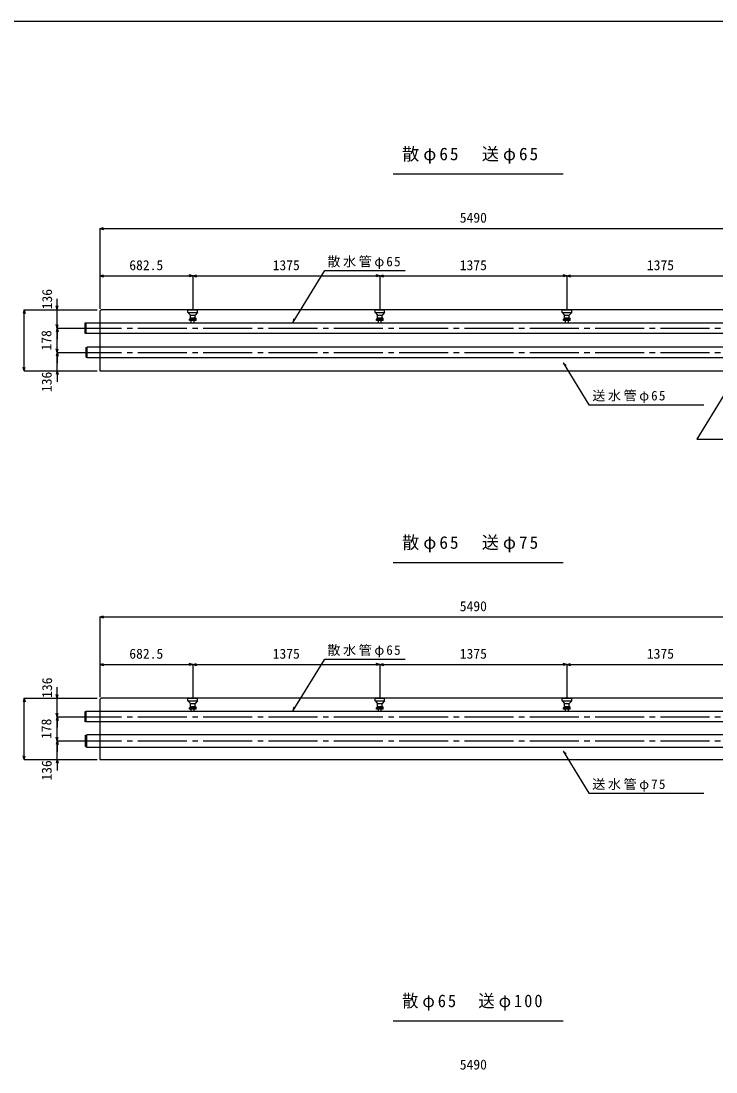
# Model space of a CAD drawing. Units: millimetres, scale not verified. Extents: x -12891 to 18691, y -8159 to 11077.
# Drawn here: x 9716 to 14824, y 318 to 8041 of the extents above; entities that cross this region are included whole.
import ezdxf
from ezdxf.enums import TextEntityAlignment as Align

# ---------------------------------------------------------------- set-up
doc = ezdxf.new("R2010")
doc.units = ezdxf.units.MM
doc.header["$LTSCALE"] = 40
doc.linetypes.add('CHAIN2', pattern=[12, 9, -1, 1, -1])
for name, color, linetype in [('1-0', 7, 'Continuous'), ('1-1_製品図', 3, 'Continuous'), ('1-2_HIVP', 4, 'Continuous'), ('1-4', 7, 'Continuous'), ('1-6', 4, 'Continuous'), ('1-C_加工管', 5, 'Continuous'), ('1-F', 7, 'Continuous')]:
    doc.layers.add(name, color=color, linetype=linetype)
doc.styles.add('ＭＳ ゴシック', font='')
doc.styles.get('ＭＳ ゴシック').set_extended_font_data('MS Gothic')

msp = doc.modelspace()

# ---------------------------------------------------------------- linework, layer by layer
at = {"layer": '1-1_製品図'}
for p, q in [((10295.97, 5909.57), (10305.97, 5919.57)), ((10295.97, 5909.57), (10295.97, 5469.57)), ((10295.97, 5469.57), (15785.97, 5469.57)), ((10295.97, 3054.8), (10305.97, 3064.8)), ((10295.97, 3054.8), (10295.97, 2614.8)), ((10295.97, 2614.8), (15785.97, 2614.8))]:
    msp.add_line(p, q, dxfattribs=at)
at = {"layer": '1-1_製品図', "color": 7, "linetype": 'CHAIN2'}
for p, q in [((10095.97, 5783.57), (15525.97, 5783.57)), ((10095.97, 5605.57), (15985.97, 5605.57)), ((10095.97, 2928.8), (15525.97, 2928.8)), ((10095.97, 2750.8), (15985.97, 2750.8))]:
    msp.add_line(p, q, dxfattribs=at)
at = {"layer": '1-1_製品図'}
for points in [[(15785.97, 5909.57), (15775.97, 5919.57), (10305.97, 5919.57)], [(15785.97, 3054.8), (15775.97, 3064.8), (10305.97, 3064.8)]]:
    msp.add_lwpolyline(points, dxfattribs=at)
at = {"layer": '1-2_HIVP', "color": 7}
for p, q in [((11716.25, 5828.19), (11948.17, 6206.84)), ((11948.17, 6206.84), (12538.99, 6206.84)), ((11716.25, 5828.19), (11724.2, 5855.04)), ((13701.6, 5529.85), (13721.82, 5510.49)), ((11716.25, 2973.42), (11948.17, 3352.06)), ((11948.17, 3352.06), (12538.99, 3352.06)), ((11716.25, 2973.42), (11724.2, 3000.27)), ((13701.6, 2675.08), (13721.82, 2655.71))]:
    msp.add_line(p, q, dxfattribs=at)
at = {"layer": '1-2_HIVP'}
for p, q in [((10193.97, 5821.57), (10185.97, 5819.43)), ((10185.97, 5819.43), (10185.97, 5747.71)), ((10193.97, 5821.57), (10193.97, 5745.57)), ((15136.37, 5821.57), (10193.97, 5821.57)), ((10193.97, 5745.57), (10185.97, 5747.71)), ((15136.37, 5745.57), (10193.97, 5745.57)), ((10194.97, 5641.43), (10202.97, 5643.57)), ((10194.97, 5569.71), (10194.97, 5641.43)), ((15425.97, 5643.57), (10202.97, 5643.57)), ((10202.97, 5567.57), (15425.97, 5567.57)), ((10193.97, 2966.8), (10185.97, 2964.65)), ((10185.97, 2964.65), (10185.97, 2892.94)), ((10193.97, 2966.8), (10193.97, 2890.8)), ((15074.47, 2966.8), (10193.97, 2966.8)), ((10193.97, 2890.8), (10185.97, 2892.94)), ((15074.47, 2890.8), (10193.97, 2890.8)), ((10189.97, 2792.35), (10200.97, 2795.3)), ((10189.97, 2709.24), (10189.97, 2792.35)), ((15404.97, 2795.3), (10200.97, 2795.3)), ((10200.97, 2706.3), (15404.97, 2706.3))]:
    msp.add_line(p, q, dxfattribs=at)
for points in [[(10194.97, 5569.71), (10202.97, 5567.57), (10202.97, 5643.57)], [(10189.97, 2709.24), (10200.97, 2706.3), (10200.97, 2795.3)]]:
    msp.add_lwpolyline(points, dxfattribs=at)
at = {"layer": '1-2_HIVP', "color": 7}
for points in [[(13701.6, 5529.85), (13888.89, 5221.08), (14734.21, 5221.08)], [(13701.6, 2675.08), (13888.89, 2366.31), (14734.21, 2366.31)]]:
    msp.add_lwpolyline(points, dxfattribs=at)
at = {"layer": '1-4'}
for p, q in [((10943.47, 5899.57), (10943.47, 5919.57)), ((10943.47, 5919.57), (11013.47, 5919.57)), ((10943.47, 5899.57), (10960.97, 5879.57)), ((10943.47, 5899.57), (11013.47, 5899.57)), ((10960.97, 5859.57), (10960.97, 5879.57)), ((10960.97, 5879.57), (10995.97, 5879.57)), ((11013.47, 5899.57), (10995.97, 5879.57)), ((10995.97, 5859.57), (10995.97, 5879.57)), ((11013.47, 5899.57), (11013.47, 5919.57)), ((12318.47, 5899.57), (12318.47, 5919.57)), ((12318.47, 5919.57), (12388.47, 5919.57)), ((12318.47, 5899.57), (12335.97, 5879.57)), ((12318.47, 5899.57), (12388.47, 5899.57)), ((12335.97, 5859.57), (12335.97, 5879.57)), ((12335.97, 5879.57), (12370.97, 5879.57)), ((12388.47, 5899.57), (12370.97, 5879.57)), ((12370.97, 5859.57), (12370.97, 5879.57)), ((12388.47, 5899.57), (12388.47, 5919.57)), ((13693.47, 5899.57), (13693.47, 5919.57)), ((13693.47, 5919.57), (13763.47, 5919.57)), ((13693.47, 5899.57), (13710.97, 5879.57)), ((13693.47, 5899.57), (13763.47, 5899.57)), ((13710.97, 5859.57), (13710.97, 5879.57)), ((13710.97, 5879.57), (13745.97, 5879.57)), ((13763.47, 5899.57), (13745.97, 5879.57)), ((13745.97, 5859.57), (13745.97, 5879.57)), ((13763.47, 5899.57), (13763.47, 5919.57)), ((10960.97, 5859.57), (10953.47, 5849.57)), ((10953.47, 5849.57), (11003.47, 5849.57)), ((10960.97, 5859.57), (10995.97, 5859.57)), ((10967.47, 5821.72), (10967.47, 5839.57)), ((10989.47, 5821.72), (10989.47, 5839.57)), ((10995.97, 5859.57), (11003.47, 5849.57)), ((11003.47, 5839.57), (11003.47, 5849.57)), ((12335.97, 5859.57), (12328.47, 5849.57)), ((12328.47, 5849.57), (12378.47, 5849.57)), ((12335.97, 5859.57), (12370.97, 5859.57)), ((12342.47, 5821.72), (12342.47, 5839.57)), ((12364.47, 5821.72), (12364.47, 5839.57)), ((12370.97, 5859.57), (12378.47, 5849.57)), ((12378.47, 5839.57), (12378.47, 5849.57)), ((13710.97, 5859.57), (13703.47, 5849.57)), ((13703.47, 5849.57), (13753.47, 5849.57)), ((13710.97, 5859.57), (13745.97, 5859.57)), ((13717.47, 5821.72), (13717.47, 5839.57)), ((13739.47, 5821.72), (13739.47, 5839.57)), ((13745.97, 5859.57), (13753.47, 5849.57)), ((13753.47, 5839.57), (13753.47, 5849.57)), ((10943.47, 3044.8), (10943.47, 3064.8)), ((10943.47, 3064.8), (11013.47, 3064.8)), ((10943.47, 3044.8), (10960.97, 3024.8)), ((10943.47, 3044.8), (11013.47, 3044.8)), ((10960.97, 3004.8), (10960.97, 3024.8)), ((10960.97, 3024.8), (10995.97, 3024.8)), ((11013.47, 3044.8), (10995.97, 3024.8)), ((10995.97, 3004.8), (10995.97, 3024.8)), ((11013.47, 3044.8), (11013.47, 3064.8)), ((12318.47, 3044.8), (12318.47, 3064.8)), ((12318.47, 3064.8), (12388.47, 3064.8)), ((12318.47, 3044.8), (12335.97, 3024.8)), ((12318.47, 3044.8), (12388.47, 3044.8)), ((12335.97, 3004.8), (12335.97, 3024.8)), ((12335.97, 3024.8), (12370.97, 3024.8)), ((12388.47, 3044.8), (12370.97, 3024.8)), ((12370.97, 3004.8), (12370.97, 3024.8)), ((12388.47, 3044.8), (12388.47, 3064.8)), ((13693.47, 3044.8), (13693.47, 3064.8)), ((13693.47, 3064.8), (13763.47, 3064.8)), ((13693.47, 3044.8), (13710.97, 3024.8)), ((13693.47, 3044.8), (13763.47, 3044.8)), ((13710.97, 3004.8), (13710.97, 3024.8)), ((13710.97, 3024.8), (13745.97, 3024.8)), ((13763.47, 3044.8), (13745.97, 3024.8)), ((13745.97, 3004.8), (13745.97, 3024.8)), ((13763.47, 3044.8), (13763.47, 3064.8)), ((10960.97, 3004.8), (10953.47, 2994.8)), ((10953.47, 2994.8), (11003.47, 2994.8)), ((10960.97, 3004.8), (10995.97, 3004.8)), ((10967.47, 2966.95), (10967.47, 2984.8)), ((10989.47, 2966.95), (10989.47, 2984.8)), ((10995.97, 3004.8), (11003.47, 2994.8)), ((11003.47, 2984.8), (11003.47, 2994.8)), ((12335.97, 3004.8), (12328.47, 2994.8)), ((12328.47, 2994.8), (12378.47, 2994.8)), ((12335.97, 3004.8), (12370.97, 3004.8)), ((12342.47, 2966.95), (12342.47, 2984.8)), ((12364.47, 2966.95), (12364.47, 2984.8)), ((12370.97, 3004.8), (12378.47, 2994.8)), ((12378.47, 2984.8), (12378.47, 2994.8)), ((13710.97, 3004.8), (13703.47, 2994.8)), ((13703.47, 2994.8), (13753.47, 2994.8)), ((13710.97, 3004.8), (13745.97, 3004.8)), ((13717.47, 2966.95), (13717.47, 2984.8)), ((13739.47, 2966.95), (13739.47, 2984.8)), ((13745.97, 3004.8), (13753.47, 2994.8)), ((13753.47, 2984.8), (13753.47, 2994.8))]:
    msp.add_line(p, q, dxfattribs=at)
for points in [[(11003.47, 5839.57), (10953.47, 5839.57), (10953.47, 5849.57)], [(12378.47, 5839.57), (12328.47, 5839.57), (12328.47, 5849.57)], [(13753.47, 5839.57), (13703.47, 5839.57), (13703.47, 5849.57)], [(11003.47, 2984.8), (10953.47, 2984.8), (10953.47, 2994.8)], [(12378.47, 2984.8), (12328.47, 2984.8), (12328.47, 2994.8)], [(13753.47, 2984.8), (13703.47, 2984.8), (13703.47, 2994.8)]]:
    msp.add_lwpolyline(points, dxfattribs=at)
at = {"layer": '1-6'}
for p, q in [((10295.97, 6516.97), (10323.01, 6524.21)), ((10295.97, 6516.97), (15785.97, 6516.97)), ((10295.97, 6516.97), (10323.01, 6509.72)), ((10295.97, 6516.97), (10295.97, 6167.91)), ((10295.97, 6167.91), (10323.01, 6175.16)), ((10295.97, 6167.91), (10323.01, 6175.16)), ((10295.97, 6167.91), (10375.97, 6167.91)), ((10295.97, 6167.91), (10323.01, 6160.67)), ((10295.97, 6167.91), (10295.97, 5926.27)), ((10295.97, 6167.91), (10978.47, 6167.91)), ((10295.97, 6167.91), (10323.01, 6160.67)), ((10978.47, 6167.91), (10951.42, 6175.16)), ((10978.47, 6167.91), (10951.42, 6160.67)), ((10978.47, 6167.91), (11005.51, 6175.16)), ((10978.47, 6167.91), (10978.47, 5926.27)), ((10978.47, 6167.91), (12353.47, 6167.91)), ((10978.47, 6167.91), (11005.51, 6160.67)), ((12353.47, 6167.91), (12326.42, 6175.16)), ((12353.47, 6167.91), (12326.42, 6160.67)), ((12353.47, 6167.91), (12380.51, 6175.16)), ((12353.47, 6167.91), (12353.47, 5926.27)), ((12353.47, 6167.91), (13728.47, 6167.91)), ((12353.47, 6167.91), (12380.51, 6160.67)), ((13728.47, 6167.91), (13701.42, 6175.16)), ((13728.47, 6167.91), (13701.42, 6160.67)), ((13728.47, 6167.91), (13755.51, 6175.16)), ((13728.47, 6167.91), (13728.47, 5926.27)), ((13728.47, 6167.91), (15103.47, 6167.91)), ((13728.47, 6167.91), (13755.51, 6160.67)), ((9981.28, 5919.57), (9974.03, 5946.62)), ((9981.28, 5919.57), (9981.28, 5999.57)), ((9981.28, 5919.57), (9988.53, 5946.62)), ((9740.43, 5919.57), (9733.19, 5892.52)), ((9740.43, 5469.57), (9740.43, 5919.57)), ((9740.43, 5919.57), (9747.68, 5892.52)), ((9740.43, 5919.57), (9981.28, 5919.57)), ((9981.28, 5783.57), (9981.28, 5919.57)), ((9981.28, 5919.57), (10274.99, 5919.57)), ((9981.28, 5783.57), (9974.03, 5810.62)), ((9981.28, 5783.57), (9981.28, 5863.57)), ((9981.28, 5783.57), (9988.53, 5810.62)), ((9981.28, 5783.57), (9974.03, 5756.52)), ((9981.28, 5605.57), (9981.28, 5783.57)), ((9981.28, 5783.57), (10274.99, 5783.57)), ((9981.28, 5783.57), (9981.28, 5703.57)), ((9981.28, 5783.57), (9988.53, 5756.52)), ((9981.28, 5605.57), (9981.28, 5685.57)), ((9981.28, 5605.57), (9974.03, 5632.62)), ((9981.28, 5605.57), (9974.03, 5578.52)), ((9981.28, 5605.57), (9988.53, 5632.62)), ((9981.28, 5469.57), (9981.28, 5605.57)), ((9981.28, 5605.57), (10274.99, 5605.57)), ((9981.28, 5605.57), (9981.28, 5525.57)), ((9981.28, 5605.57), (9988.53, 5578.52)), ((9740.43, 5469.57), (9733.19, 5496.62)), ((9740.43, 5469.57), (9747.68, 5496.62)), ((9740.43, 5469.57), (9981.28, 5469.57)), ((9981.28, 5469.57), (9974.03, 5442.52)), ((9981.28, 5469.57), (9981.28, 5389.57)), ((9981.28, 5469.57), (9988.53, 5442.52)), ((9981.28, 5469.57), (10274.99, 5469.57)), ((10295.97, 3662.19), (10323.01, 3669.44)), ((10295.97, 3662.19), (15785.97, 3662.19)), ((10295.97, 3662.19), (10323.01, 3654.94)), ((10295.97, 3662.19), (10295.97, 3313.14)), ((10295.97, 3313.14), (10323.01, 3320.39)), ((10295.97, 3313.14), (10323.01, 3320.39)), ((10295.97, 3313.14), (10375.97, 3313.14)), ((10295.97, 3313.14), (10323.01, 3305.89)), ((10295.97, 3313.14), (10295.97, 3071.5)), ((10295.97, 3313.14), (10978.47, 3313.14)), ((10295.97, 3313.14), (10323.01, 3305.89)), ((10978.47, 3313.14), (10951.42, 3320.39)), ((10978.47, 3313.14), (10951.42, 3305.89)), ((10978.47, 3313.14), (11005.51, 3320.39)), ((10978.47, 3313.14), (10978.47, 3071.5)), ((10978.47, 3313.14), (12353.47, 3313.14)), ((10978.47, 3313.14), (11005.51, 3305.89)), ((12353.47, 3313.14), (12326.42, 3320.39)), ((12353.47, 3313.14), (12326.42, 3305.89)), ((12353.47, 3313.14), (12380.51, 3320.39)), ((12353.47, 3313.14), (12353.47, 3071.5)), ((12353.47, 3313.14), (13728.47, 3313.14)), ((12353.47, 3313.14), (12380.51, 3305.89)), ((13728.47, 3313.14), (13701.42, 3320.39)), ((13728.47, 3313.14), (13701.42, 3305.89)), ((13728.47, 3313.14), (13755.51, 3320.39)), ((13728.47, 3313.14), (13728.47, 3071.5)), ((13728.47, 3313.14), (15103.47, 3313.14)), ((13728.47, 3313.14), (13755.51, 3305.89)), ((9981.28, 3064.8), (9974.03, 3091.84)), ((9981.28, 3064.8), (9981.28, 3144.8)), ((9981.28, 3064.8), (9988.53, 3091.84)), ((9740.43, 3064.8), (9733.19, 3037.75)), ((9740.43, 2614.8), (9740.43, 3064.8)), ((9740.43, 3064.8), (9747.68, 3037.75)), ((9740.43, 3064.8), (9981.28, 3064.8)), ((9981.28, 2928.8), (9981.28, 3064.8)), ((9981.28, 3064.8), (10274.99, 3064.8)), ((9981.28, 2928.8), (9974.03, 2955.84)), ((9981.28, 2928.8), (9981.28, 3008.8)), ((9981.28, 2928.8), (9988.53, 2955.84)), ((9981.28, 2928.8), (9974.03, 2901.75)), ((9981.28, 2750.8), (9981.28, 2928.8)), ((9981.28, 2928.8), (10274.99, 2928.8)), ((9981.28, 2928.8), (9981.28, 2848.8)), ((9981.28, 2928.8), (9988.53, 2901.75)), ((9981.28, 2750.8), (9981.28, 2830.8)), ((9981.28, 2750.8), (9974.03, 2777.84)), ((9981.28, 2750.8), (9974.03, 2723.75)), ((9981.28, 2750.8), (9988.53, 2777.84)), ((9981.28, 2614.8), (9981.28, 2750.8)), ((9981.28, 2750.8), (10274.99, 2750.8)), ((9981.28, 2750.8), (9981.28, 2670.8)), ((9981.28, 2750.8), (9988.53, 2723.75)), ((9740.43, 2614.8), (9733.19, 2641.84)), ((9740.43, 2614.8), (9747.68, 2641.84)), ((9740.43, 2614.8), (9981.28, 2614.8)), ((9981.28, 2614.8), (9974.03, 2587.75)), ((9981.28, 2614.8), (9981.28, 2534.8)), ((9981.28, 2614.8), (9988.53, 2587.75)), ((9981.28, 2614.8), (10274.99, 2614.8))]:
    msp.add_line(p, q, dxfattribs=at)
at = {"layer": '1-C_加工管', "color": 7}
msp.add_lwpolyline([(15146.11, 5723.02), (14683.75, 4969.11), (15826.39, 4969.11)], dxfattribs=at)
at = {"layer": '1-F', "color": 3}
for p, q in [((12451.53, 6916.77), (13701.48, 6916.77)), ((12451.53, 4061.99), (13701.48, 4061.99)), ((12451.53, 694.25), (13701.48, 694.25))]:
    msp.add_line(p, q, dxfattribs=at)
at = {"layer": '1-F'}
msp.add_lwpolyline([(18690.52, -8159.45), (7410.52, -8159.45), (7410.52, 8040.55), (18690.52, 8040.55)], close=True, dxfattribs=at)

# ---------------------------------------------------------------- texts
at = {"layer": '1-0', "char_height": 70.38, "attachment_point": 7, "style": 'ＭＳ ゴシック'}
for s, insert in [('\\T1.2;散水管φ65', (11967.91, 6219.22)), ('\\T1.2;送水管φ65', (13914.2, 5233.74)), ('\\T1.2;散水管φ65', (11967.91, 3364.44)), ('\\T1.2;送水管φ75', (13914.2, 2378.96))]:
    msp.add_mtext(s, dxfattribs=dict(at, insert=insert))
at = {"layer": '1-6', "style": 'ＭＳ ゴシック'}
for s, p in [('5490', (12940.97, 6536.97)), ('682.5', (10512.22, 6187.91)), ('1375', (11565.97, 6187.91)), ('1375', (12940.97, 6187.91)), ('1375', (14315.97, 6187.91)), ('5490', (12940.97, 3682.19)), ('682.5', (10512.22, 3333.14)), ('1375', (11565.97, 3333.14)), ('1375', (12940.97, 3333.14)), ('1375', (14315.97, 3333.14)), ('5490', (12940.97, 314.45))]:
    msp.add_text(s, height=73.31, dxfattribs=at).set_placement(p, align=Align.BOTTOM_LEFT)
for s, p in [('136', (9966.59, 5922.14)), ('178', (9961.28, 5619.57)), ('136', (9963.66, 5314.16)), ('136', (9966.59, 3067.37)), ('178', (9961.28, 2764.8)), ('136', (9963.66, 2459.38))]:
    msp.add_text(s, height=73.31, rotation=90, dxfattribs=at).set_placement(p, align=Align.BOTTOM_LEFT)
at = {"layer": '1-F', "char_height": 92.9, "attachment_point": 7, "style": 'ＭＳ ゴシック'}
for s, insert in [('\\T1.23;散φ65\u3000送φ65', (12516.93, 6992.12)), ('\\T1.23;散φ65\u3000送φ75', (12516.93, 4137.35)), ('\\T1.24;\\W0.95;散φ65\u3000送φ100', (12516.93, 769.61))]:
    msp.add_mtext(s, dxfattribs=dict(at, insert=insert))

doc.saveas('drawing.dxf')
